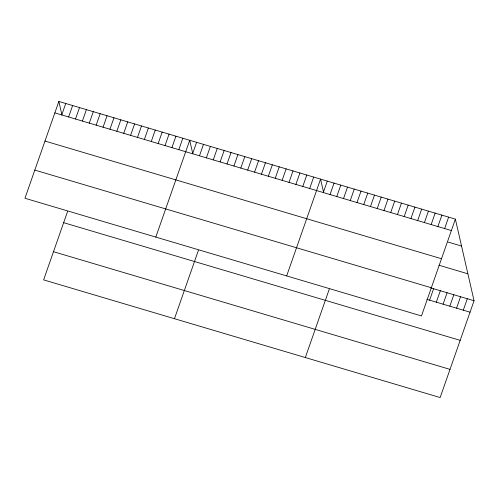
<?xml version="1.0" encoding="UTF-8"?>
<svg xmlns="http://www.w3.org/2000/svg" width="499" height="499" viewBox="0 0 499 499"><rect width="100%" height="100%" fill="white"/><g stroke="black" fill="none" stroke-linecap="round" stroke-linejoin="round"><path stroke-width="0.75" d="M58.857 101.447L24.95 198.259L421.474 315.936L455.381 219.123L58.857 101.447L61.932 114.913M61.733 114.932L65.743 103.493M68.625 116.972L72.629 105.532M75.511 119.018L79.516 107.578M82.397 121.064L86.402 109.624M89.284 123.103L93.288 111.664M96.17 125.149L100.174 113.71M67.596 211.408L43.619 279.877L440.143 397.553L474.05 300.741L455.381 219.123M103.056 127.195L107.067 115.756M109.942 129.235L113.953 117.795M116.828 131.281L120.839 119.841M123.721 133.327L127.725 121.887M130.607 135.366L134.611 123.927M137.493 137.412L141.498 125.973M144.379 139.458L148.384 128.018M151.266 141.498L155.27 130.058M158.152 143.544L162.163 132.104M165.038 145.589L169.049 134.15M171.93 147.629L175.935 136.19M178.817 149.675L182.821 138.235M155.807 237.094L189.707 140.281L192.789 153.748M192.589 153.761L196.594 142.321M199.475 155.807L203.48 144.367M206.361 157.852L210.372 146.413M213.248 159.892L217.258 148.453M220.14 161.938L224.145 150.498M227.026 163.984L231.031 152.544M174.475 318.711L198.452 250.242M233.912 166.024L237.917 154.584M240.799 168.069L244.803 156.63M247.685 170.115L251.689 158.676M254.571 172.155L258.576 160.715M261.457 174.201L265.468 162.761M268.343 176.247L272.354 164.807M275.236 178.286L279.24 166.847M282.122 180.332L286.127 168.893M289.008 182.378L293.013 170.939M295.895 184.418L299.899 172.978M302.781 186.464L306.785 175.024M309.667 188.51L313.678 177.07M286.657 275.928L320.564 179.11L323.645 192.577M323.296 192.552L327.3 181.112M330.039 194.554L334.043 183.114M336.781 196.556L340.786 185.11M343.518 198.552L347.529 187.113M350.261 200.554L354.265 189.115M357.003 202.557L361.008 191.117M305.326 357.546L329.303 289.071M363.74 204.553L367.751 193.113M370.483 206.555L374.487 195.115M377.225 208.557L381.23 197.117M383.968 210.559L387.973 199.12M390.705 212.555L394.715 201.116M397.447 214.558L401.452 203.118M404.19 216.56L408.194 205.12M410.926 218.562L414.937 207.116M417.669 220.558L421.674 209.118M424.412 222.56L428.416 211.121M431.155 224.562L435.159 213.123M437.891 226.558L441.902 215.119M444.634 228.561L448.638 217.121M429.595 300.173L433.606 288.734M436.338 302.176L440.343 290.736M443.081 304.178L447.085 292.738M449.824 306.18L453.828 294.734M456.56 308.176L460.571 296.737M463.303 310.178L467.307 298.739M54.846 112.886L451.377 230.563M448.058 242.052L461.544 246.057M44.979 141.061L441.509 258.738M438.902 265.2L467.887 273.808M34.818 170.09L431.342 287.761M430.905 287.935L474.05 300.741M426.901 299.375L470.046 312.181M63.654 222.679L460.178 340.355M53.487 251.702L450.011 369.379"/></g></svg>
